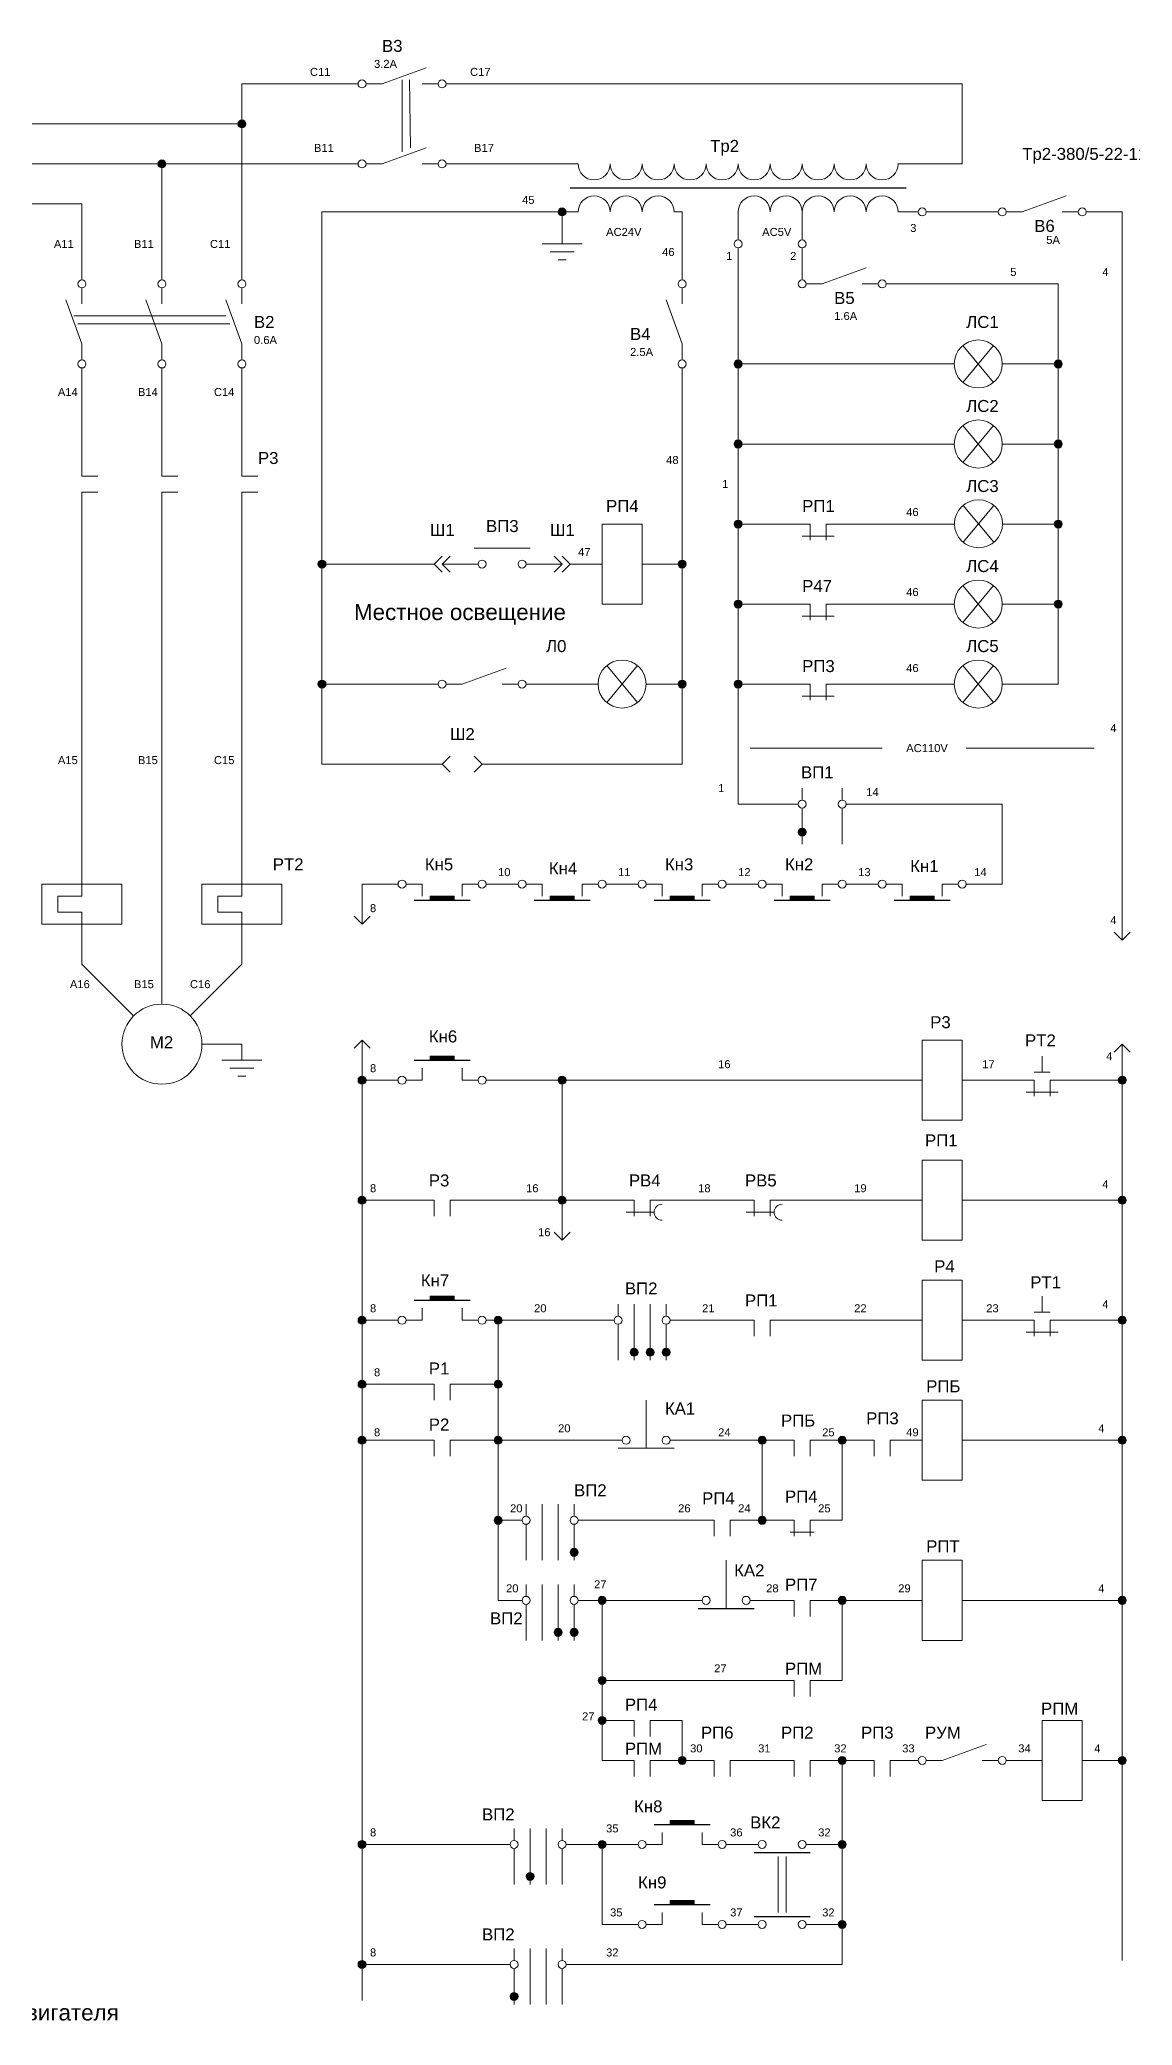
# Model space of a CAD drawing. Header units: millimetres. Extents: x 2474 to 8476, y -100 to 2402.
# Drawn here: x 3189.7 to 3326.2, y 1767.4 to 2015.5 of the extents above; entities that cross this region are included whole.
import ezdxf

# ---------------------------------------------------------------- set-up
doc = ezdxf.new("R2010")
doc.units = ezdxf.units.MM
doc.layers.get('0').update_dxf_attribs({"lineweight": 20})
doc.styles.get("Standard").update_dxf_attribs({"font": 'arial.ttf'})

msp = doc.modelspace()

# ---------------------------------------------------------------- hatches: boundary and pattern name
h = msp.add_hatch(color=256)
h.dxf.hatch_style = 1
h.paths.add_polyline_path([(3215.5, 2005, 1), (3214.5, 2005, 1)])
h = msp.add_hatch(color=256)
h.dxf.hatch_style = 1
h.paths.add_polyline_path([(3205.5, 2000, 1), (3204.5, 2000, 1)])
h = msp.add_hatch(color=256)
h.dxf.hatch_style = 1
h.paths.add_polyline_path([(3255.5, 1994, 1), (3254.5, 1994, 1)])
h = msp.add_hatch(color=256)
h.dxf.hatch_style = 1
h.paths.add_polyline_path([(3277.5, 1975, 1), (3276.5, 1975, 1)])
h = msp.add_hatch(color=256)
h.dxf.hatch_style = 1
h.paths.add_polyline_path([(3317.5, 1975, 1), (3316.5, 1975, 1)])
h = msp.add_hatch(color=256)
h.dxf.hatch_style = 1
h.paths.add_polyline_path([(3277.5, 1965, 1), (3276.5, 1965, 1)])
h = msp.add_hatch(color=256)
h.dxf.hatch_style = 1
h.paths.add_polyline_path([(3317.5, 1965, 1), (3316.5, 1965, 1)])
h = msp.add_hatch(color=256)
h.dxf.hatch_style = 1
h.paths.add_polyline_path([(3277.5, 1955, 1), (3276.5, 1955, 1)])
h = msp.add_hatch(color=256)
h.dxf.hatch_style = 1
h.paths.add_polyline_path([(3317.5, 1955, 1), (3316.5, 1955, 1)])
h = msp.add_hatch(color=256)
h.dxf.hatch_style = 1
h.paths.add_polyline_path([(3225.5, 1950, 1), (3224.5, 1950, 1)])
h = msp.add_hatch(color=256)
h.dxf.hatch_style = 1
h.paths.add_polyline_path([(3270.5, 1950, 1), (3269.5, 1950, 1)])
h = msp.add_hatch(color=256)
h.dxf.hatch_style = 1
h.paths.add_polyline_path([(3277.5, 1945, 1), (3276.5, 1945, 1)])
h = msp.add_hatch(color=256)
h.dxf.hatch_style = 1
h.paths.add_polyline_path([(3317.5, 1945, 1), (3316.5, 1945, 1)])
h = msp.add_hatch(color=256)
h.dxf.hatch_style = 1
h.paths.add_polyline_path([(3225.5, 1935, 1), (3224.5, 1935, 1)])
h = msp.add_hatch(color=256)
h.dxf.hatch_style = 1
h.paths.add_polyline_path([(3270.5, 1935, 1), (3269.5, 1935, 1)])
h = msp.add_hatch(color=256)
h.dxf.hatch_style = 1
h.paths.add_polyline_path([(3277.5, 1935, 1), (3276.5, 1935, 1)])
h = msp.add_hatch(color=256)
h.dxf.hatch_style = 1
h.paths.add_polyline_path([(3285.5, 1916.5, 1), (3284.5, 1916.5, 1)])
h = msp.add_hatch(color=256)
h.dxf.hatch_style = 1
h.paths.add_polyline_path([(3241.5, 1908.5), (3238.5, 1908.5), (3238.5, 1908), (3241.5, 1908)])
h = msp.add_hatch(color=256)
h.dxf.hatch_style = 1
h.paths.add_polyline_path([(3256.5, 1908.5), (3253.5, 1908.5), (3253.5, 1908), (3256.5, 1908)])
h = msp.add_hatch(color=256)
h.dxf.hatch_style = 1
h.paths.add_polyline_path([(3271.5, 1908.5), (3268.5, 1908.5), (3268.5, 1908), (3271.5, 1908)])
h = msp.add_hatch(color=256)
h.dxf.hatch_style = 1
h.paths.add_polyline_path([(3286.5, 1908.5), (3283.5, 1908.5), (3283.5, 1908), (3286.5, 1908)])
h = msp.add_hatch(color=256)
h.dxf.hatch_style = 1
h.paths.add_polyline_path([(3301.5, 1908.5), (3298.5, 1908.5), (3298.5, 1908), (3301.5, 1908)])
h = msp.add_hatch(color=256)
h.dxf.hatch_style = 1
h.paths.add_polyline_path([(3241.5, 1888.5), (3238.5, 1888.5), (3238.5, 1888), (3241.5, 1888)])
h = msp.add_hatch(color=256)
h.dxf.hatch_style = 1
h.paths.add_polyline_path([(3230.5, 1885.5, 1), (3229.5, 1885.5, 1)])
h = msp.add_hatch(color=256)
h.dxf.hatch_style = 1
h.paths.add_polyline_path([(3255.5, 1885.5, 1), (3254.5, 1885.5, 1)])
h = msp.add_hatch(color=256)
h.dxf.hatch_style = 1
h.paths.add_polyline_path([(3325.5, 1885.5, 1), (3324.5, 1885.5, 1)])
h = msp.add_hatch(color=256)
h.dxf.hatch_style = 1
h.paths.add_polyline_path([(3230.5, 1870.5, 1), (3229.5, 1870.5, 1)])
h = msp.add_hatch(color=256)
h.dxf.hatch_style = 1
h.paths.add_polyline_path([(3255.5, 1870.5, 1), (3254.5, 1870.5, 1)])
h = msp.add_hatch(color=256)
h.dxf.hatch_style = 1
h.paths.add_polyline_path([(3325.5, 1870.5, 1), (3324.5, 1870.5, 1)])
h = msp.add_hatch(color=256)
h.dxf.hatch_style = 1
h.paths.add_polyline_path([(3241.5, 1858.5), (3238.5, 1858.5), (3238.5, 1858), (3241.5, 1858)])
h = msp.add_hatch(color=256)
h.dxf.hatch_style = 1
h.paths.add_polyline_path([(3230.5, 1855.5, 1), (3229.5, 1855.5, 1)])
h = msp.add_hatch(color=256)
h.dxf.hatch_style = 1
h.paths.add_polyline_path([(3247.5, 1855.5, 1), (3246.5, 1855.5, 1)])
h = msp.add_hatch(color=256)
h.dxf.hatch_style = 1
h.paths.add_polyline_path([(3325.5, 1855.5, 1), (3324.5, 1855.5, 1)])
h = msp.add_hatch(color=256)
h.dxf.hatch_style = 1
h.paths.add_polyline_path([(3264.5, 1851.5, 1), (3263.5, 1851.5, 1)])
h = msp.add_hatch(color=256)
h.dxf.hatch_style = 1
h.paths.add_polyline_path([(3266.5, 1851.5, 1), (3265.5, 1851.5, 1)])
h = msp.add_hatch(color=256)
h.dxf.hatch_style = 1
h.paths.add_polyline_path([(3268.5, 1851.5, 1), (3267.5, 1851.5, 1)])
h = msp.add_hatch(color=256)
h.dxf.hatch_style = 1
h.paths.add_polyline_path([(3230.5, 1847.5, 1), (3229.5, 1847.5, 1)])
h = msp.add_hatch(color=256)
h.dxf.hatch_style = 1
h.paths.add_polyline_path([(3247.5, 1847.5, 1), (3246.5, 1847.5, 1)])
h = msp.add_hatch(color=256)
h.dxf.hatch_style = 1
h.paths.add_polyline_path([(3230.5, 1840.5, 1), (3229.5, 1840.5, 1)])
h = msp.add_hatch(color=256)
h.dxf.hatch_style = 1
h.paths.add_polyline_path([(3247.5, 1840.5, 1), (3246.5, 1840.5, 1)])
h = msp.add_hatch(color=256)
h.dxf.hatch_style = 1
h.paths.add_polyline_path([(3280.5, 1840.5, 1), (3279.5, 1840.5, 1)])
h = msp.add_hatch(color=256)
h.dxf.hatch_style = 1
h.paths.add_polyline_path([(3290.5, 1840.5, 1), (3289.5, 1840.5, 1)])
h = msp.add_hatch(color=256)
h.dxf.hatch_style = 1
h.paths.add_polyline_path([(3325.5, 1840.5, 1), (3324.5, 1840.5, 1)])
h = msp.add_hatch(color=256)
h.dxf.hatch_style = 1
h.paths.add_polyline_path([(3247.5, 1830.5, 1), (3246.5, 1830.5, 1)])
h = msp.add_hatch(color=256)
h.dxf.hatch_style = 1
h.paths.add_polyline_path([(3280.5, 1830.5, 1), (3279.5, 1830.5, 1)])
h = msp.add_hatch(color=256)
h.dxf.hatch_style = 1
h.paths.add_polyline_path([(3257, 1826.5, 1), (3256, 1826.5, 1)])
h = msp.add_hatch(color=256)
h.dxf.hatch_style = 1
h.paths.add_polyline_path([(3260.5, 1820.5, 1), (3259.5, 1820.5, 1)])
h = msp.add_hatch(color=256)
h.dxf.hatch_style = 1
h.paths.add_polyline_path([(3290.5, 1820.5, 1), (3289.5, 1820.5, 1)])
h = msp.add_hatch(color=256)
h.dxf.hatch_style = 1
h.paths.add_polyline_path([(3325.5, 1820.5, 1), (3324.5, 1820.5, 1)])
h = msp.add_hatch(color=256)
h.dxf.hatch_style = 1
h.paths.add_polyline_path([(3255, 1816.5, 1), (3254, 1816.5, 1)])
h = msp.add_hatch(color=256)
h.dxf.hatch_style = 1
h.paths.add_polyline_path([(3257, 1816.5, 1), (3256, 1816.5, 1)])
h = msp.add_hatch(color=256)
h.dxf.hatch_style = 1
h.paths.add_polyline_path([(3260.5, 1810.5, 1), (3259.5, 1810.5, 1)])
h = msp.add_hatch(color=256)
h.dxf.hatch_style = 1
h.paths.add_polyline_path([(3260.5, 1805.5, 1), (3259.5, 1805.5, 1)])
h = msp.add_hatch(color=256)
h.dxf.hatch_style = 1
h.paths.add_polyline_path([(3270.5, 1800.5, 1), (3269.5, 1800.5, 1)])
h = msp.add_hatch(color=256)
h.dxf.hatch_style = 1
h.paths.add_polyline_path([(3290.5, 1800.5, 1), (3289.5, 1800.5, 1)])
h = msp.add_hatch(color=256)
h.dxf.hatch_style = 1
h.paths.add_polyline_path([(3325.5, 1800.5, 1), (3324.5, 1800.5, 1)])
h = msp.add_hatch(color=256)
h.dxf.hatch_style = 1
h.paths.add_polyline_path([(3271.5, 1793), (3268.5, 1793), (3268.5, 1792.5), (3271.5, 1792.5)])
h = msp.add_hatch(color=256)
h.dxf.hatch_style = 1
h.paths.add_polyline_path([(3230.5, 1790, 1), (3229.5, 1790, 1)])
h = msp.add_hatch(color=256)
h.dxf.hatch_style = 1
h.paths.add_polyline_path([(3260.5, 1790, 1), (3259.5, 1790, 1)])
h = msp.add_hatch(color=256)
h.dxf.hatch_style = 1
h.paths.add_polyline_path([(3290.5, 1790, 1), (3289.5, 1790, 1)])
h = msp.add_hatch(color=256)
h.dxf.hatch_style = 1
h.paths.add_polyline_path([(3251.5, 1786, 1), (3250.5, 1786, 1)])
h = msp.add_hatch(color=256)
h.dxf.hatch_style = 1
h.paths.add_polyline_path([(3271.5, 1783), (3268.5, 1783), (3268.5, 1782.5), (3271.5, 1782.5)])
h = msp.add_hatch(color=256)
h.dxf.hatch_style = 1
h.paths.add_polyline_path([(3290.5, 1780, 1), (3289.5, 1780, 1)])
h = msp.add_hatch(color=256)
h.dxf.hatch_style = 1
h.paths.add_polyline_path([(3230.5, 1775, 1), (3229.5, 1775, 1)])
h = msp.add_hatch(color=256)
h.dxf.hatch_style = 1
h.paths.add_polyline_path([(3249.5, 1771, 1), (3248.5, 1771, 1)])

# ---------------------------------------------------------------- linework, layer by layer
for p, q in [((3229.5, 2010), (3215, 2010)), ((3215, 2010), (3215, 2005)), ((3232.5, 2010), (3230.5, 2010)), ((3232.5, 2010), (3238, 2012)), ((3235, 2010.5), (3235, 2001.5)), ((3235.924, 2010.499), (3236.062, 2002.001)), ((3239.5, 2010), (3237.5, 2010)), ((3240.5, 2010), (3305, 2010)), ((3305, 2010), (3305, 2000)), ((3150, 2005), (3215, 2005)), ((3215, 2005), (3215, 1985.5)), ((3140, 2000), (3229.5, 2000)), ((3205, 2000), (3205, 1985.5)), ((3232.5, 2000), (3230.5, 2000)), ((3232.5, 2000), (3238, 2002)), ((3239.5, 2000), (3237.5, 2000)), ((3240.5, 2000), (3257, 2000)), ((3305, 2000), (3297, 2000)), ((3130, 1995), (3195, 1995)), ((3195, 1995), (3195, 1985.5)), ((3312.5, 1994), (3318, 1996)), ((3257, 1994), (3225, 1994)), ((3225, 1994), (3225, 1925)), ((3255, 1994), (3255, 1990)), ((3269, 1994), (3270, 1994)), ((3270, 1994), (3270, 1985.5)), ((3277, 1994), (3277, 1990.5)), ((3285, 1994), (3285, 1990.5)), ((3297, 1994), (3299.5, 1994)), ((3300.5, 1994), (3309.5, 1994)), ((3312.5, 1994), (3310.5, 1994)), ((3319.5, 1994), (3317.5, 1994)), ((3320.5, 1994), (3325, 1994)), ((3325, 1994), (3325, 1903)), ((3252.5, 1990), (3257.5, 1990)), ((3253.5, 1989), (3256.5, 1989)), ((3254.5, 1988), (3255.5, 1988)), ((3277, 1989.5), (3277, 1920)), ((3285, 1989.5), (3285, 1985.5)), ((3287.5, 1985), (3293, 1987)), ((3195, 1977.5), (3193, 1983)), ((3195, 1984.5), (3195, 1982.5)), ((3205, 1977.5), (3203, 1983)), ((3205, 1984.5), (3205, 1982.5)), ((3215, 1977.5), (3213, 1983)), ((3215, 1984.5), (3215, 1982.5)), ((3270, 1977.5), (3268, 1983)), ((3270, 1984.5), (3270, 1982.5)), ((3287.5, 1985), (3285.5, 1985)), ((3294.5, 1985), (3292.5, 1985)), ((3295.5, 1985), (3317, 1985)), ((3317, 1935), (3317, 1985)), ((3194, 1981), (3213, 1981)), ((3194.5, 1980), (3213.5, 1980.028)), ((3195, 1977.5), (3195, 1975.5)), ((3205, 1977.5), (3205, 1975.5)), ((3215, 1977.5), (3215, 1975.5)), ((3270, 1977.5), (3270, 1975.5)), ((3308.921, 1977.305), (3305.079, 1972.695)), ((3305.079, 1977.305), (3308.921, 1972.695)), ((3195, 1974.5), (3195, 1965)), ((3205, 1974.5), (3205, 1965)), ((3215, 1974.5), (3215, 1965)), ((3270, 1925), (3270, 1974.5)), ((3304, 1975), (3277, 1975)), ((3310, 1975), (3317, 1975)), ((3308.921, 1967.305), (3305.079, 1962.695)), ((3305.079, 1967.305), (3308.921, 1962.695)), ((3195, 1965), (3195, 1961)), ((3205, 1965), (3205, 1961)), ((3215, 1965), (3215, 1961)), ((3304, 1965), (3277, 1965)), ((3310, 1965), (3317, 1965)), ((3195, 1961), (3197, 1961)), ((3205, 1961), (3207, 1961)), ((3215, 1961), (3217, 1961)), ((3195, 1955), (3195, 1959)), ((3195, 1959), (3197, 1959)), ((3205, 1955), (3205, 1959)), ((3205, 1959), (3207, 1959)), ((3215, 1955), (3215, 1959)), ((3215, 1959), (3217, 1959)), ((3308.956, 1957.334), (3305.115, 1952.725)), ((3305.115, 1957.334), (3308.956, 1952.725)), ((3195, 1955), (3195, 1910)), ((3205, 1955), (3205, 1900)), ((3215, 1955), (3215, 1910)), ((3282, 1955), (3277, 1955)), ((3286, 1955), (3282, 1955)), ((3289, 1953.5), (3285, 1953.5)), ((3286, 1953), (3286, 1955)), ((3292, 1955), (3288, 1955)), ((3288, 1955), (3288, 1953)), ((3292, 1955), (3304, 1955)), ((3310, 1955), (3317, 1955)), ((3239, 1950), (3240, 1951)), ((3240, 1950), (3241, 1951)), ((3244, 1952), (3251, 1952)), ((3255, 1950), (3254, 1951)), ((3256, 1950), (3255, 1951)), ((3239, 1950), (3225, 1950)), ((3239, 1950), (3240, 1949)), ((3240, 1950), (3244.5, 1950)), ((3240, 1950), (3241, 1949)), ((3250.5, 1950), (3255, 1950)), ((3255, 1950), (3254, 1949)), ((3256, 1950), (3255, 1949)), ((3260, 1950), (3256, 1950)), ((3265, 1950), (3270, 1950)), ((3308.921, 1947.305), (3305.079, 1942.695)), ((3305.079, 1947.305), (3308.921, 1942.695)), ((3282, 1945), (3277, 1945)), ((3286, 1945), (3282, 1945)), ((3289, 1943.5), (3285, 1943.5)), ((3286, 1943), (3286, 1945)), ((3292, 1945), (3288, 1945)), ((3288, 1945), (3288, 1943)), ((3292, 1945), (3304, 1945)), ((3310, 1945), (3317, 1945)), ((3242.5, 1935), (3248, 1937)), ((3264.421, 1937.305), (3260.579, 1932.695)), ((3260.579, 1937.305), (3264.421, 1932.695)), ((3308.921, 1937.305), (3305.079, 1932.695)), ((3305.079, 1937.305), (3308.921, 1932.695)), ((3225, 1935), (3239.5, 1935)), ((3242.5, 1935), (3240.5, 1935)), ((3249.5, 1935), (3247.5, 1935)), ((3250.5, 1935), (3259.5, 1935)), ((3265.5, 1935), (3270, 1935)), ((3282, 1935), (3277, 1935)), ((3286, 1935), (3282, 1935)), ((3289, 1933.5), (3285, 1933.5)), ((3286, 1933), (3286, 1935)), ((3292, 1935), (3288, 1935)), ((3288, 1935), (3288, 1933)), ((3292, 1935), (3304, 1935)), ((3310, 1935), (3317, 1935)), ((3240, 1925), (3241, 1926)), ((3244, 1926), (3245, 1925)), ((3278.5, 1927), (3295, 1927)), ((3305.5, 1927), (3321.5, 1927)), ((3225, 1925), (3240, 1925)), ((3240, 1925), (3241, 1924)), ((3245, 1925), (3244, 1924)), ((3245, 1925), (3270, 1925)), ((3285, 1922), (3285, 1920.5)), ((3290, 1922), (3290, 1920.5)), ((3277, 1920), (3284.5, 1920)), ((3285, 1919.5), (3285, 1915)), ((3290, 1919.5), (3290, 1915)), ((3290.5, 1920), (3310, 1920)), ((3310, 1920), (3310, 1910)), ((3195, 1908.5), (3192, 1908.5)), ((3192, 1908.5), (3192, 1906.5)), ((3195, 1910), (3195, 1908.5)), ((3215, 1908.5), (3212, 1908.5)), ((3212, 1908.5), (3212, 1906.5)), ((3215, 1910), (3215, 1908.5)), ((3234.5, 1910), (3230, 1910)), ((3230, 1910), (3230, 1905)), ((3235.5, 1910), (3237.5, 1910)), ((3237.5, 1910), (3237.5, 1908.5)), ((3238.5, 1908), (3238.5, 1908.5)), ((3238.5, 1908.5), (3241.5, 1908.5)), ((3241.5, 1908.5), (3241.5, 1908)), ((3244.5, 1910), (3242.5, 1910)), ((3242.5, 1910), (3242.5, 1908.5)), ((3245.5, 1910), (3249.5, 1910)), ((3250.5, 1910), (3252.5, 1910)), ((3252.5, 1910), (3252.5, 1908.5)), ((3253.5, 1908), (3253.5, 1908.5)), ((3253.5, 1908.5), (3256.5, 1908.5)), ((3256.5, 1908.5), (3256.5, 1908)), ((3259.5, 1910), (3257.5, 1910)), ((3257.5, 1910), (3257.5, 1908.5)), ((3260.5, 1910), (3264.5, 1910)), ((3265.5, 1910), (3267.5, 1910)), ((3267.5, 1910), (3267.5, 1908.5)), ((3268.5, 1908), (3268.5, 1908.5)), ((3268.5, 1908.5), (3271.5, 1908.5)), ((3271.5, 1908.5), (3271.5, 1908)), ((3274.5, 1910), (3272.5, 1910)), ((3272.5, 1910), (3272.5, 1908.5)), ((3275.5, 1910), (3279.5, 1910)), ((3280.5, 1910), (3282.5, 1910)), ((3282.5, 1910), (3282.5, 1908.5)), ((3283.5, 1908), (3283.5, 1908.5)), ((3283.5, 1908.5), (3286.5, 1908.5)), ((3286.5, 1908.5), (3286.5, 1908)), ((3289.5, 1910), (3287.5, 1910)), ((3287.5, 1910), (3287.5, 1908.5)), ((3290.5, 1910), (3294.5, 1910)), ((3295.5, 1910), (3297.5, 1910)), ((3297.5, 1910), (3297.5, 1908.5)), ((3298.5, 1908), (3298.5, 1908.5)), ((3298.5, 1908.5), (3301.5, 1908.5)), ((3301.5, 1908.5), (3301.5, 1908)), ((3304.5, 1910), (3302.5, 1910)), ((3302.5, 1910), (3302.5, 1908.5)), ((3305.5, 1910), (3310, 1910)), ((3192, 1906.5), (3195, 1906.5)), ((3195, 1906.5), (3195, 1905)), ((3212, 1906.5), (3215, 1906.5)), ((3215, 1906.5), (3215, 1905)), ((3229, 1906), (3230, 1905)), ((3230, 1905), (3231, 1906)), ((3195, 1905), (3195, 1900)), ((3215, 1905), (3215, 1900)), ((3324, 1904), (3325, 1903)), ((3325, 1903), (3326, 1904)), ((3195, 1900), (3201.464, 1893.536)), ((3205, 1900), (3205, 1895)), ((3215, 1900), (3208.536, 1893.536)), ((3210, 1890), (3215, 1890)), ((3215, 1890), (3215, 1888)), ((3229, 1889.5), (3230, 1890.5)), ((3230, 1890.5), (3230, 1770.5)), ((3230, 1890.5), (3231, 1889.5)), ((3238.5, 1888), (3238.5, 1888.5)), ((3238.5, 1888.5), (3241.5, 1888.5)), ((3241.5, 1888.5), (3241.5, 1888)), ((3315, 1888.5), (3315, 1886.5)), ((3325, 1890), (3324, 1889)), ((3325, 1890), (3325, 1775.5)), ((3325, 1890), (3326, 1889)), ((3212.5, 1888), (3217.5, 1888)), ((3213.5, 1887), (3216.5, 1887)), ((3214.5, 1886), (3215.5, 1886)), ((3237.5, 1885.5), (3237.5, 1887)), ((3242.5, 1885.5), (3242.5, 1887)), ((3314, 1886.5), (3316, 1886.5)), ((3234.5, 1885.5), (3230, 1885.5)), ((3235.5, 1885.5), (3237.5, 1885.5)), ((3244.5, 1885.5), (3242.5, 1885.5)), ((3245.5, 1885.5), (3300, 1885.5)), ((3255, 1885.5), (3255, 1865.5)), ((3305, 1885.5), (3310, 1885.5)), ((3310, 1885.5), (3314, 1885.5)), ((3313, 1884), (3317, 1884)), ((3314, 1885.5), (3314, 1883.5)), ((3320, 1885.5), (3316, 1885.5)), ((3316, 1885.5), (3316, 1884.5)), ((3316, 1884.5), (3316, 1883.5)), ((3320, 1885.5), (3325, 1885.5)), ((3230, 1870.5), (3235, 1870.5)), ((3235, 1870.5), (3239, 1870.5)), ((3239, 1870.5), (3239, 1868.5)), ((3245, 1870.5), (3241, 1870.5)), ((3241, 1870.5), (3241, 1869.5)), ((3241, 1869.5), (3241, 1868.5)), ((3245, 1870.5), (3260, 1870.5)), ((3260, 1870.5), (3264, 1870.5)), ((3263, 1869), (3266.5, 1869)), ((3264, 1870.5), (3264, 1868.5)), ((3270, 1870.5), (3266, 1870.5)), ((3266, 1870.5), (3266, 1869.5)), ((3266, 1869.5), (3266, 1868.5)), ((3270, 1870.5), (3275, 1870.5)), ((3275, 1870.5), (3279, 1870.5)), ((3278, 1869), (3281.5, 1869)), ((3279, 1870.5), (3279, 1868.5)), ((3285, 1870.5), (3281, 1870.5)), ((3281, 1870.5), (3281, 1869.5)), ((3281, 1869.5), (3281, 1868.5)), ((3285, 1870.5), (3300, 1870.5)), ((3305, 1870.5), (3310, 1870.5)), ((3310, 1870.5), (3325, 1870.5)), ((3254, 1866.5), (3255, 1865.5)), ((3255, 1865.5), (3256, 1866.5)), ((3238.5, 1858), (3238.5, 1858.5)), ((3238.5, 1858.5), (3241.5, 1858.5)), ((3241.5, 1858.5), (3241.5, 1858)), ((3315, 1858.5), (3315, 1856.5)), ((3237.5, 1855.5), (3237.5, 1857)), ((3242.5, 1855.5), (3242.5, 1857)), ((3262, 1857.5), (3262, 1856)), ((3264, 1857.5), (3264, 1850.5)), ((3266, 1857.5), (3266, 1850.5)), ((3268, 1857.5), (3268, 1856)), ((3314, 1856.5), (3316, 1856.5)), ((3230, 1855.5), (3234.5, 1855.5)), ((3235.5, 1855.5), (3237.5, 1855.5)), ((3244.5, 1855.5), (3242.5, 1855.5)), ((3245.5, 1855.5), (3261.5, 1855.5)), ((3247, 1855.5), (3247, 1820.5)), ((3262, 1855), (3262, 1850.5)), ((3268, 1855), (3268, 1850.5)), ((3268.5, 1855.5), (3275, 1855.5)), ((3275, 1855.5), (3279, 1855.5)), ((3279, 1855.5), (3279, 1853.5)), ((3285, 1855.5), (3281, 1855.5)), ((3281, 1855.5), (3281, 1854.5)), ((3281, 1854.5), (3281, 1853.5)), ((3285, 1855.5), (3300, 1855.5)), ((3305, 1855.5), (3310, 1855.5)), ((3310, 1855.5), (3314, 1855.5)), ((3313, 1854), (3317, 1854)), ((3314, 1855.5), (3314, 1853.5)), ((3320, 1855.5), (3316, 1855.5)), ((3316, 1855.5), (3316, 1854.5)), ((3316, 1854.5), (3316, 1853.5)), ((3320, 1855.5), (3325, 1855.5)), ((3235, 1847.5), (3230, 1847.5)), ((3235, 1847.5), (3239, 1847.5)), ((3239, 1847.5), (3239, 1845.5)), ((3245, 1847.5), (3241, 1847.5)), ((3241, 1847.5), (3241, 1846.5)), ((3241, 1846.5), (3241, 1845.5)), ((3245, 1847.5), (3247, 1847.5)), ((3265.5, 1845.5), (3265.5, 1839.5)), ((3235, 1840.5), (3230, 1840.5)), ((3235, 1840.5), (3239, 1840.5)), ((3239, 1840.5), (3239, 1838.5)), ((3245, 1840.5), (3241, 1840.5)), ((3241, 1840.5), (3241, 1839.5)), ((3241, 1839.5), (3241, 1838.5)), ((3245, 1840.5), (3262.5, 1840.5)), ((3262, 1839.5), (3269, 1839.5)), ((3268.5, 1840.5), (3280, 1840.5)), ((3280, 1840.5), (3284, 1840.5)), ((3280, 1840.5), (3280, 1830.5)), ((3284, 1840.5), (3284, 1838.5)), ((3290, 1840.5), (3286, 1840.5)), ((3286, 1840.5), (3286, 1839.5)), ((3286, 1839.5), (3286, 1838.5)), ((3290, 1840.5), (3294, 1840.5)), ((3290, 1840.5), (3290, 1830.5)), ((3294, 1840.5), (3294, 1838.5)), ((3300, 1840.5), (3296, 1840.5)), ((3296, 1840.5), (3296, 1839.5)), ((3296, 1839.5), (3296, 1838.5)), ((3305, 1840.5), (3310, 1840.5)), ((3310, 1840.5), (3325, 1840.5)), ((3250.5, 1832.5), (3250.5, 1831)), ((3252.5, 1832.5), (3252.5, 1825.5)), ((3254.5, 1832.5), (3254.5, 1825.5)), ((3256.5, 1832.5), (3256.5, 1831)), ((3247, 1830.5), (3250, 1830.5)), ((3250.5, 1830), (3250.5, 1825.5)), ((3256.5, 1830), (3256.5, 1825.5)), ((3257, 1830.5), (3270, 1830.5)), ((3270, 1830.5), (3274, 1830.5)), ((3274, 1830.5), (3274, 1828.5)), ((3280, 1830.5), (3276, 1830.5)), ((3276, 1830.5), (3276, 1829.5)), ((3276, 1829.5), (3276, 1828.5)), ((3280, 1830.5), (3284, 1830.5)), ((3283.5, 1829), (3286.5, 1829)), ((3284, 1830.5), (3284, 1828.5)), ((3290, 1830.5), (3286, 1830.5)), ((3286, 1830.5), (3286, 1829.5)), ((3286, 1829.5), (3286, 1828.5)), ((3275.5, 1825.5), (3275.5, 1819.5)), ((3250.5, 1822.5), (3250.5, 1821)), ((3252.5, 1822.5), (3252.5, 1815.5)), ((3254.5, 1822.5), (3254.5, 1815.5)), ((3256.5, 1822.5), (3256.5, 1821)), ((3247, 1820.5), (3250, 1820.5)), ((3250.5, 1820), (3250.5, 1815.5)), ((3256.5, 1820), (3256.5, 1815.5)), ((3257, 1820.5), (3272.5, 1820.5)), ((3260, 1820.5), (3260, 1800.5)), ((3280, 1820.5), (3278.5, 1820.5)), ((3280, 1820.5), (3284, 1820.5)), ((3284, 1820.5), (3284, 1818.5)), ((3290, 1820.5), (3286, 1820.5)), ((3286, 1820.5), (3286, 1819.5)), ((3286, 1819.5), (3286, 1818.5)), ((3290, 1820.5), (3300, 1820.5)), ((3290, 1820.5), (3290, 1810.5)), ((3305, 1820.5), (3325, 1820.5)), ((3280, 1810.5), (3260, 1810.5)), ((3280, 1810.5), (3284, 1810.5)), ((3284, 1810.5), (3284, 1808.5)), ((3290, 1810.5), (3286, 1810.5)), ((3286, 1810.5), (3286, 1809.5)), ((3286, 1809.5), (3286, 1808.5)), ((3260, 1805.5), (3264, 1805.5)), ((3264, 1805.5), (3264, 1803.5)), ((3270, 1805.5), (3266, 1805.5)), ((3266, 1805.5), (3266, 1804.5)), ((3266, 1804.5), (3266, 1803.5)), ((3270, 1805.5), (3270, 1800.5)), ((3302.5, 1800.5), (3308, 1802.5)), ((3260, 1800.5), (3264, 1800.5)), ((3264, 1800.5), (3264, 1798.5)), ((3270, 1800.5), (3266, 1800.5)), ((3266, 1800.5), (3266, 1799.5)), ((3266, 1799.5), (3266, 1798.5)), ((3270, 1800.5), (3274, 1800.5)), ((3274, 1800.5), (3274, 1798.5)), ((3280, 1800.5), (3276, 1800.5)), ((3276, 1800.5), (3276, 1799.5)), ((3276, 1799.5), (3276, 1798.5)), ((3280, 1800.5), (3284, 1800.5)), ((3284, 1800.5), (3284, 1798.5)), ((3290, 1800.5), (3286, 1800.5)), ((3286, 1800.5), (3286, 1799.5)), ((3286, 1799.5), (3286, 1798.5)), ((3290, 1800.5), (3294, 1800.5)), ((3290, 1800.5), (3290, 1775)), ((3294, 1800.5), (3294, 1798.5)), ((3299.5, 1800.5), (3296, 1800.5)), ((3296, 1800.5), (3296, 1799.5)), ((3296, 1799.5), (3296, 1798.5)), ((3302.5, 1800.5), (3300.5, 1800.5)), ((3309.5, 1800.5), (3307.5, 1800.5)), ((3310.5, 1800.5), (3315, 1800.5)), ((3320, 1800.5), (3325, 1800.5)), ((3249, 1792), (3249, 1790.5)), ((3251, 1792), (3251, 1785)), ((3253, 1792), (3253, 1785)), ((3255, 1792), (3255, 1790.5)), ((3267.5, 1790), (3267.5, 1791.5)), ((3268.5, 1792.5), (3268.5, 1793)), ((3268.5, 1793), (3271.5, 1793)), ((3271.5, 1793), (3271.5, 1792.5)), ((3272.5, 1790), (3272.5, 1791.5)), ((3248.5, 1790), (3230, 1790)), ((3249, 1789.5), (3249, 1785)), ((3255, 1789.5), (3255, 1785)), ((3264.5, 1790), (3255.5, 1790)), ((3260, 1790), (3260, 1780)), ((3265.5, 1790), (3267.5, 1790)), ((3274.5, 1790), (3272.5, 1790)), ((3275.5, 1790), (3279.5, 1790)), ((3285.5, 1790), (3290, 1790)), ((3282, 1788.5), (3282, 1781.5)), ((3283, 1788.5), (3283, 1781.5)), ((3268.5, 1782.5), (3268.5, 1783)), ((3268.5, 1783), (3271.5, 1783)), ((3271.5, 1783), (3271.5, 1782.5)), ((3260, 1780), (3264.5, 1780)), ((3265.5, 1780), (3267.5, 1780)), ((3267.5, 1780), (3267.5, 1781.5)), ((3272.5, 1780), (3272.5, 1781.5)), ((3274.5, 1780), (3272.5, 1780)), ((3275.5, 1780), (3279.5, 1780)), ((3285.5, 1780), (3290, 1780)), ((3249, 1777), (3249, 1775.5)), ((3251, 1777), (3251, 1770)), ((3253, 1777), (3253, 1770)), ((3255, 1777), (3255, 1775.5)), ((3248.5, 1775), (3230, 1775)), ((3249, 1774.5), (3249, 1770)), ((3255, 1774.5), (3255, 1770)), ((3290, 1775), (3255.5, 1775))]:
    msp.add_line(p, q)
at = {"lineweight": 30}
for p, q in [((3256, 1997), (3298, 1997)), ((3236.5, 1908), (3243.5, 1908)), ((3251.5, 1908), (3258.5, 1908)), ((3266.5, 1908), (3273.5, 1908)), ((3281.5, 1908), (3288.5, 1908)), ((3296.5, 1908), (3303.5, 1908)), ((3236.5, 1888), (3243.5, 1888)), ((3236.5, 1858), (3243.5, 1858)), ((3272, 1819.5), (3279, 1819.5)), ((3266.5, 1792.5), (3273.5, 1792.5)), ((3279, 1789), (3286, 1789)), ((3266.5, 1782.5), (3273.5, 1782.5)), ((3279, 1781), (3286, 1781))]:
    msp.add_line(p, q, dxfattribs=at)
for points in [[(3260, 1955), (3265, 1955), (3265, 1945), (3260, 1945)], [(3190, 1910), (3200, 1910), (3200, 1905), (3190, 1905)], [(3210, 1910), (3220, 1910), (3220, 1905), (3210, 1905)], [(3300, 1890.5), (3305, 1890.5), (3305, 1880.5), (3300, 1880.5)], [(3300, 1875.5), (3305, 1875.5), (3305, 1865.5), (3300, 1865.5)], [(3300, 1860.5), (3305, 1860.5), (3305, 1850.5), (3300, 1850.5)], [(3300, 1845.5), (3305, 1845.5), (3305, 1835.5), (3300, 1835.5)], [(3300, 1825.5), (3305, 1825.5), (3305, 1815.5), (3300, 1815.5)], [(3315, 1805.5), (3320, 1805.5), (3320, 1795.5), (3315, 1795.5)]]:
    msp.add_lwpolyline(points, close=True)
for centre, radius in [((3230, 2010), 0.5), ((3240, 2010), 0.5), ((3215, 2005), 0.5), ((3205, 2000), 0.5), ((3230, 2000), 0.5), ((3240, 2000), 0.5), ((3255, 1994), 0.5), ((3300, 1994), 0.5), ((3310, 1994), 0.5), ((3320, 1994), 0.5), ((3277, 1990), 0.5), ((3285, 1990), 0.5), ((3195, 1985), 0.5), ((3205, 1985), 0.5), ((3215, 1985), 0.5), ((3270, 1985), 0.5), ((3285, 1985), 0.5), ((3295, 1985), 0.5), ((3307, 1975), 3), ((3195, 1975), 0.5), ((3205, 1975), 0.5), ((3215, 1975), 0.5), ((3270, 1975), 0.5), ((3277, 1975), 0.5), ((3317, 1975), 0.5), ((3307, 1965), 3), ((3277, 1965), 0.5), ((3317, 1965), 0.5), ((3307.035, 1955.03), 3), ((3277, 1955), 0.5), ((3317, 1955), 0.5), ((3225, 1950), 0.5), ((3245, 1950), 0.5), ((3250, 1950), 0.5), ((3270, 1950), 0.5), ((3307, 1945), 3), ((3277, 1945), 0.5), ((3317, 1945), 0.5), ((3262.5, 1935), 3), ((3307, 1935), 3), ((3225, 1935), 0.5), ((3240, 1935), 0.5), ((3250, 1935), 0.5), ((3270, 1935), 0.5), ((3277, 1935), 0.5), ((3285, 1920), 0.5), ((3290, 1920), 0.5), ((3285, 1916.5), 0.5), ((3235, 1910), 0.5), ((3245, 1910), 0.5), ((3250, 1910), 0.5), ((3260, 1910), 0.5), ((3265, 1910), 0.5), ((3275, 1910), 0.5), ((3280, 1910), 0.5), ((3290, 1910), 0.5), ((3295, 1910), 0.5), ((3305, 1910), 0.5), ((3205, 1890), 5), ((3230, 1885.5), 0.5), ((3235, 1885.5), 0.5), ((3245, 1885.5), 0.5), ((3255, 1885.5), 0.5), ((3325, 1885.5), 0.5), ((3230, 1870.5), 0.5), ((3255, 1870.5), 0.5), ((3325, 1870.5), 0.5), ((3230, 1855.5), 0.5), ((3235, 1855.5), 0.5), ((3245, 1855.5), 0.5), ((3247, 1855.5), 0.5), ((3262, 1855.5), 0.5), ((3268, 1855.5), 0.5), ((3325, 1855.5), 0.5), ((3264, 1851.5), 0.5), ((3266, 1851.5), 0.5), ((3268, 1851.5), 0.5), ((3230, 1847.5), 0.5), ((3247, 1847.5), 0.5), ((3230, 1840.5), 0.5), ((3247, 1840.5), 0.5), ((3263, 1840.5), 0.5), ((3268, 1840.5), 0.5), ((3280, 1840.5), 0.5), ((3290, 1840.5), 0.5), ((3325, 1840.5), 0.5), ((3247, 1830.5), 0.5), ((3250.5, 1830.5), 0.5), ((3256.5, 1830.5), 0.5), ((3280, 1830.5), 0.5), ((3256.5, 1826.5), 0.5), ((3250.5, 1820.5), 0.5), ((3256.5, 1820.5), 0.5), ((3260, 1820.5), 0.5), ((3273, 1820.5), 0.5), ((3278, 1820.5), 0.5), ((3290, 1820.5), 0.5), ((3325, 1820.5), 0.5), ((3254.5, 1816.5), 0.5), ((3256.5, 1816.5), 0.5), ((3260, 1810.5), 0.5), ((3260, 1805.5), 0.5), ((3270, 1800.5), 0.5), ((3290, 1800.5), 0.5), ((3300, 1800.5), 0.5), ((3310, 1800.5), 0.5), ((3325, 1800.5), 0.5), ((3230, 1790), 0.5), ((3249, 1790), 0.5), ((3255, 1790), 0.5), ((3260, 1790), 0.5), ((3265, 1790), 0.5), ((3275, 1790), 0.5), ((3280, 1790), 0.5), ((3285, 1790), 0.5), ((3290, 1790), 0.5), ((3251, 1786), 0.5), ((3265, 1780), 0.5), ((3275, 1780), 0.5), ((3280, 1780), 0.5), ((3285, 1780), 0.5), ((3290, 1780), 0.5), ((3230, 1775), 0.5), ((3249, 1775), 0.5), ((3255, 1775), 0.5), ((3249, 1771), 0.5)]:
    msp.add_circle(centre, radius)
for centre, radius, start, end in [((3259, 2000), 2, 180, 0), ((3263, 2000), 2, 180, 0), ((3267, 2000), 2, 180, 0), ((3271, 2000), 2, 180, 0), ((3275, 2000), 2, 180, 0), ((3279, 2000), 2, 180, 0), ((3283, 2000), 2, 180, 0), ((3287, 2000), 2, 180, 0), ((3291, 2000), 2, 180, 0), ((3295, 2000), 2, 180, 0), ((3259, 1994), 2, 0, 180), ((3263, 1994), 2, 0, 180), ((3267, 1994), 2, 0, 180), ((3279, 1994), 2, 0, 180), ((3283, 1994), 2, 0, 180), ((3287, 1994), 2, 0, 180), ((3291, 1994), 2, 0, 180), ((3295, 1994), 2, 0, 180), ((3267.5, 1869), 1, 90, 270), ((3282.5, 1869), 1, 90, 270)]:
    msp.add_arc(centre, radius, start, end)

# ---------------------------------------------------------------- texts
for s, height, p in [('B3', 1.5, (3232.5, 2014)), ('3.2А', 1, (3231.5, 2012)), ('C11', 1, (3223.5, 2011)), ('C17', 1, (3243.5, 2011)), ('B11', 1, (3224, 2001.5)), ('B17', 1, (3244, 2001.5)), ('Tp2', 1.5, (3273.5, 2001.5)), ('Тр2-380/5-22-110/24 ТВС 3 - 0.63', 1.5, (3312.5, 2000.5)), ('45', 1, (3250, 1995)), ('3', 1, (3298.5, 1991.5)), ('В6', 1.5, (3314, 1991.5)), ('A11', 1, (3191.5, 1989.5)), ('B11', 1, (3201.5, 1989.5)), ('C11', 1, (3211, 1989.5)), ('АС24V', 1, (3260.5, 1991)), ('АС5V', 1, (3280, 1991)), ('5А', 1, (3315.5, 1990)), ('46', 1, (3267.5, 1988.5)), ('1', 1, (3275.5, 1988)), ('2', 1, (3283.5, 1988)), ('5', 1, (3311, 1986)), ('4', 1, (3322.5, 1986)), ('В5', 1.5, (3289, 1982.5)), ('B2', 1.5, (3216.5, 1979.5)), ('1.6А', 1, (3289, 1980.5)), ('ЛС1', 1.5, (3305.5, 1979.5)), ('0.6А', 1, (3216.5, 1977.5)), ('В4', 1.5, (3263.5, 1978)), ('2.5А', 1, (3263.5, 1976)), ('A14', 1, (3192, 1971)), ('B14', 1, (3202, 1971)), ('C14', 1, (3211.5, 1971)), ('ЛС2', 1.5, (3305.5, 1969)), ('P3', 1.5, (3217, 1962.5)), ('48', 1, (3268, 1962.5)), ('1', 1, (3275, 1959.5)), ('ЛС3', 1.5, (3305.5, 1959)), ('РП4', 1.5, (3260.5, 1956.5)), ('РП1', 1.5, (3285, 1956.5)), ('ВП3', 1.5, (3245.5, 1954)), ('46', 1, (3298, 1956)), ('Ш1', 1.5, (3238.5, 1953.5)), ('Ш1', 1.5, (3253.5, 1953.5)), ('47', 1, (3257, 1951)), ('ЛС4', 1.5, (3305.5, 1949)), ('Р47', 1.5, (3285, 1946.5)), ('46', 1, (3298, 1946)), ('Местное освещение', 2, (3229, 1943)), ('Л0', 1.5, (3253, 1939)), ('ЛС5', 1.5, (3305.5, 1939)), ('РП3', 1.5, (3285, 1936.5)), ('46', 1, (3298, 1936.5)), ('Ш2', 1.5, (3241, 1928)), ('4', 1, (3323.5, 1929)), ('A15', 1, (3192, 1925)), ('B15', 1, (3202, 1925)), ('C15', 1, (3211.5, 1925)), ('АС110V', 1, (3298, 1926.5)), ('ВП1', 1.5, (3284.852, 1923.223)), ('1', 1, (3274.5, 1921.5)), ('14', 1, (3293, 1921)), ('PT2', 1.5, (3218.852, 1911.723)), ('Кн5', 1.5, (3237.852, 1911.723)), ('Кн3', 1.5, (3267.852, 1911.723)), ('Кн2', 1.5, (3282.852, 1911.723)), ('10', 1, (3247, 1911)), ('Кн4', 1.5, (3253.352, 1911.223)), ('11', 1, (3262, 1911)), ('12', 1, (3277, 1911)), ('13', 1, (3292, 1911)), ('Кн1', 1.5, (3298.5, 1911.5)), ('14', 1, (3306.5, 1911)), ('8', 1, (3231, 1906.5)), ('4', 1, (3323.5, 1905)), ('A16', 1, (3193.5, 1897)), ('B15', 1, (3201.5, 1897)), ('C16', 1, (3208.5, 1897)), ('Р3', 1.5, (3301, 1892)), ('M2', 1.5, (3203.5, 1889.5)), ('Кн6', 1.5, (3238.352, 1890.223)), ('РТ2', 1.5, (3312.852, 1889.723)), ('4', 1, (3323, 1888)), ('8', 1, (3231, 1886.5)), ('16', 1, (3274.5, 1887)), ('17', 1, (3307.5, 1887)), ('РП1', 1.5, (3300.352, 1877.223)), ('Р3', 1.5, (3238.352, 1872.223)), ('РВ4', 1.5, (3263.352, 1872.223)), ('РВ5', 1.5, (3277.852, 1872.223)), ('8', 1, (3231, 1871.5)), ('16', 1, (3250.5, 1871.5)), ('18', 1, (3272, 1871.5)), ('19', 1, (3291.5, 1871.5)), ('4', 1, (3322.5, 1872)), ('16', 1, (3252, 1866)), ('Кн7', 1.5, (3237.352, 1859.723)), ('Р4', 1.5, (3301.5, 1861.5)), ('РТ1', 1.5, (3313.5, 1859.5)), ('ВП2', 1.5, (3262.852, 1858.723)), ('РП1', 1.5, (3277.852, 1857.223)), ('8', 1, (3231, 1856.5)), ('20', 1, (3251.5, 1856.5)), ('21', 1, (3272.5, 1856.5)), ('22', 1, (3291.5, 1856.5)), ('23', 1, (3308, 1856.5)), ('4', 1, (3322.5, 1857)), ('8', 1, (3231.5, 1848.5)), ('Р1', 1.5, (3238.352, 1848.723)), ('РПБ', 1.5, (3300.5, 1846.5)), ('КА1', 1.5, (3267.852, 1843.723)), ('РПБ', 1.5, (3282.352, 1842.223)), ('РП3', 1.5, (3293, 1842.5)), ('8', 1, (3231.5, 1841)), ('Р2', 1.5, (3238.352, 1841.723)), ('20', 1, (3254.5, 1841.5)), ('24', 1, (3274.5, 1841)), ('25', 1, (3287.5, 1841)), ('49', 1, (3298, 1841)), ('4', 1, (3322, 1841.5)), ('ВП2', 1.5, (3256.5, 1833.5)), ('РП4', 1.5, (3272.5, 1832.5)), ('РП4', 1.5, (3282.852, 1832.723)), ('20', 1, (3248.5, 1831.5)), ('26', 1, (3269.5, 1831.5)), ('24', 1, (3277, 1831.5)), ('25', 1, (3287, 1831.5)), ('РПТ', 1.5, (3300.5, 1826.5)), ('КА2', 1.5, (3276.5, 1823.5)), ('20', 1, (3248, 1821.5)), ('27', 1, (3259, 1822)), ('28', 1, (3280.5, 1821.5)), ('РП7', 1.5, (3282.852, 1821.723)), ('29', 1, (3297, 1821.5)), ('4', 1, (3322, 1821.5)), ('ВП2', 1.5, (3246, 1817.5)), ('27', 1, (3274, 1811.5)), ('РПМ', 1.5, (3282.852, 1811.223)), ('27', 1, (3257.5, 1805.5)), ('РП4', 1.5, (3262.852, 1806.723)), ('РПМ', 1.5, (3314.852, 1806.223)), ('РП6', 1.5, (3272.352, 1803.223)), ('РП2', 1.5, (3282.352, 1803.223)), ('РП3', 1.5, (3292.352, 1803.223)), ('РУМ', 1.5, (3300.352, 1803.223)), ('РПМ', 1.5, (3262.852, 1801.223)), ('30', 1, (3271, 1801.5)), ('31', 1, (3279.5, 1801.5)), ('32', 1, (3289, 1801.5)), ('33', 1, (3297.5, 1801.5)), ('34', 1, (3312, 1801.5)), ('4', 1, (3321.5, 1801.5)), ('ВП2', 1.5, (3245, 1793)), ('Кн8', 1.5, (3264, 1794)), ('8', 1, (3231, 1791)), ('35', 1, (3260.5, 1791.5)), ('36', 1, (3276, 1791)), ('ВК2', 1.5, (3278.5, 1792)), ('32', 1, (3287, 1791)), ('Кн9', 1.5, (3264.5, 1784.5)), ('35', 1, (3261, 1781)), ('37', 1, (3276, 1781)), ('32', 1, (3287.5, 1781)), ('ВП2', 1.5, (3245, 1778)), ('8', 1, (3231, 1776)), ('32', 1, (3260.5, 1776)), ('Контроль оборотов двигателя', 2, (3160.5, 1768))]:
    msp.add_text(s, height=height).set_placement(p)

doc.saveas('drawing.dxf')
